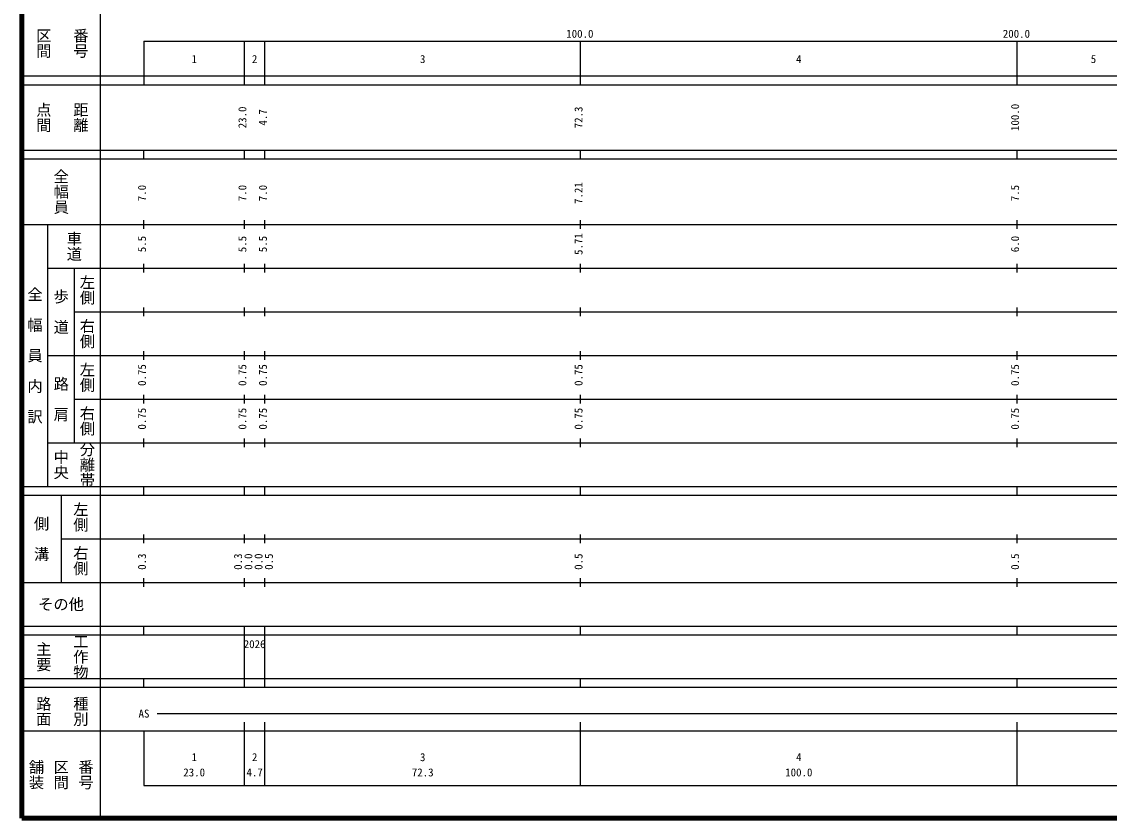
# Model space of a CAD drawing. Units: millimetres on the paper, enlarged 1000 times. Extents: x 40000 to 680000, y 20000 to 380000.
# Drawn here: x 40000 to 289113, y 20000 to 202409 of the extents above; entities that cross this region are included whole.
import ezdxf
from ezdxf.enums import TextEntityAlignment as Align

# ---------------------------------------------------------------- set-up
doc = ezdxf.new("R2010")
doc.units = ezdxf.units.MM
doc.header["$LTSCALE"] = 1000
doc.layers.add('M-TTL', color=2, linetype='Continuous', lineweight=140)
doc.layers.add('M-TTL-BAND', color=7, linetype='Continuous', lineweight=25)
doc.styles.add('@ＭＳ ゴシック', font='')
doc.styles.add('ＭＳ ゴシック', font='')
doc.styles.get('@ＭＳ ゴシック').set_extended_font_data('@MS Gothic')
doc.styles.get('ＭＳ ゴシック').set_extended_font_data('MS Gothic')

msp = doc.modelspace()

# ---------------------------------------------------------------- linework, layer by layer
at = {"layer": 'M-TTL'}
for p, q in [((40000, 380000), (40000, 20000)), ((40000, 20000), (680000, 20000))]:
    msp.add_line(p, q, dxfattribs=at)
at = {"layer": 'M-TTL-BAND'}
for p, q in [((58000, 370000), (58000, 20000)), ((68000, 198000), (579000, 198000)), ((68000, 198000), (68000, 188000)), ((91000, 188000), (91000, 198000)), ((95700, 188000), (95700, 198000)), ((168000, 188000), (168000, 198000)), ((268000, 188000), (268000, 198000)), ((40000, 190000), (579000, 190000)), ((40000, 188000), (579000, 188000)), ((40000, 173000), (579000, 173000)), ((68000, 171000), (68000, 173000)), ((91000, 171000), (91000, 173000)), ((95700, 171000), (95700, 173000)), ((168000, 171000), (168000, 173000)), ((268000, 171000), (268000, 173000)), ((40000, 171000), (579000, 171000)), ((68000, 155000), (68000, 157000)), ((91000, 155000), (91000, 157000)), ((95700, 155000), (95700, 157000)), ((168000, 155000), (168000, 157000)), ((268000, 155000), (268000, 157000)), ((40000, 156000), (579000, 156000)), ((46000, 96000), (46000, 156000)), ((68000, 145000), (68000, 147000)), ((91000, 145000), (91000, 147000)), ((95700, 145000), (95700, 147000)), ((168000, 145000), (168000, 147000)), ((268000, 145000), (268000, 147000)), ((46000, 146000), (579000, 146000)), ((52000, 146000), (52000, 106000)), ((52000, 136000), (579000, 136000)), ((68000, 135000), (68000, 137000)), ((91000, 135000), (91000, 137000)), ((95700, 135000), (95700, 137000)), ((168000, 135000), (168000, 137000)), ((268000, 135000), (268000, 137000)), ((46000, 126000), (579000, 126000)), ((68000, 125000), (68000, 127000)), ((91000, 125000), (91000, 127000)), ((95700, 125000), (95700, 127000)), ((168000, 125000), (168000, 127000)), ((268000, 125000), (268000, 127000)), ((52000, 116000), (579000, 116000)), ((68000, 115000), (68000, 117000)), ((91000, 115000), (91000, 117000)), ((95700, 115000), (95700, 117000)), ((168000, 115000), (168000, 117000)), ((268000, 115000), (268000, 117000)), ((46000, 106000), (579000, 106000)), ((68000, 105000), (68000, 107000)), ((91000, 105000), (91000, 107000)), ((95700, 105000), (95700, 107000)), ((168000, 105000), (168000, 107000)), ((268000, 105000), (268000, 107000)), ((40000, 96000), (579000, 96000)), ((68000, 94000), (68000, 96000)), ((91000, 94000), (91000, 96000)), ((95700, 94000), (95700, 96000)), ((168000, 94000), (168000, 96000)), ((268000, 94000), (268000, 96000)), ((40000, 94000), (579000, 94000)), ((49000, 94000), (49000, 74000)), ((68000, 83000), (68000, 85000)), ((91000, 83000), (91000, 85000)), ((95700, 83000), (95700, 85000)), ((168000, 83000), (168000, 85000)), ((268000, 83000), (268000, 85000)), ((49000, 84000), (579000, 84000)), ((68000, 73000), (68000, 75000)), ((91000, 73000), (91000, 75000)), ((95700, 73000), (95700, 75000)), ((168000, 73000), (168000, 75000)), ((268000, 73000), (268000, 75000)), ((40000, 74000), (579000, 74000)), ((40000, 64000), (579000, 64000)), ((68000, 62000), (68000, 64000)), ((91000, 62000), (91000, 64000)), ((95700, 62000), (95700, 64000)), ((168000, 62000), (168000, 64000)), ((268000, 62000), (268000, 64000)), ((40000, 62000), (579000, 62000)), ((91000, 52000), (91000, 62000)), ((95700, 52000), (95700, 62000)), ((40000, 52000), (579000, 52000)), ((40000, 50000), (579000, 50000)), ((68000, 50000), (68000, 52000)), ((91000, 50000), (91000, 52000)), ((95700, 50000), (95700, 52000)), ((168000, 50000), (168000, 52000)), ((268000, 50000), (268000, 52000)), ((71000, 44000), (565000, 44000)), ((40000, 40000), (579000, 40000)), ((68000, 40000), (68000, 27500)), ((91000, 27500), (91000, 42000)), ((95700, 27500), (95700, 42000)), ((168000, 27500), (168000, 42000)), ((268000, 27500), (268000, 42000)), ((68000, 27500), (579000, 27500))]:
    msp.add_line(p, q, dxfattribs=at)

# ---------------------------------------------------------------- texts
at = {"layer": 'M-TTL-BAND', "style": '@ＭＳ ゴシック'}
for s, p in [('区間', (45000, 197500)), ('番号', (53500, 197500)), ('点間', (45000, 180500)), ('距離', (53500, 180500)), ('全幅員', (49000, 163500)), ('車道', (52000, 151000)), ('左側', (55000, 141000)), ('全\u3000幅\u3000員\u3000内\u3000訳', (43000, 126000)), ('歩\u3000道', (49000, 136000)), ('右側', (55000, 131000)), ('左側', (55000, 121000)), ('路\u3000肩', (49000, 116000)), ('右側', (55000, 111000)), ('分離帯', (55000, 101000)), ('中央', (49000, 101000)), ('左側', (53500, 89000)), ('側\u3000溝', (44500, 84000)), ('右側', (53500, 79000)), ('主要', (45000, 57000)), ('工作物', (53500, 57000)), ('路面', (45000, 44500)), ('種別', (53500, 44500)), ('舗装', (43333, 30000)), ('区間', (49000, 30000)), ('番号', (54667, 30000))]:
    msp.add_text(s, height=2566, rotation=270, dxfattribs=at).set_placement(p, align=Align.MIDDLE_CENTER)
at = {"layer": 'M-TTL-BAND', "style": 'ＭＳ ゴシック'}
for s, p in [('100.0', (167844, 198195)), ('200.0', (267844, 198195)), ('1', (79500, 192405)), ('2', (93350, 192405)), ('3', (131850, 192405)), ('4', (218000, 192405)), ('5', (285500, 192405)), ('AS', (68000, 42500)), ('2', (93350, 32523)), ('3', (131850, 32523)), ('1', (79500, 32523)), ('4', (218000, 32523)), ('23.0', (79500, 29033)), ('4.7', (93350, 29033)), ('72.3', (131850, 29033)), ('100.0', (218000, 29033))]:
    msp.add_text(s, height=1833, dxfattribs=at).set_placement(p, align=Align.BOTTOM_CENTER)
for s, p in [('23.0', (92000, 180500)), ('4.7', (96700, 180500)), ('72.3', (169000, 180500)), ('100.0', (269000, 180500)), ('7.0', (69000, 163174)), ('7.0', (92000, 163174)), ('7.0', (96700, 163174)), ('7.21', (169000, 163174)), ('7.5', (269000, 163174)), ('5.5', (69000, 151500)), ('5.5', (92000, 151500)), ('5.5', (96700, 151500)), ('5.71', (169000, 151500)), ('6.0', (269000, 151500)), ('0.75', (69000, 121500)), ('0.75', (92000, 121500)), ('0.75', (96700, 121500)), ('0.75', (169000, 121500)), ('0.75', (269000, 121500)), ('0.75', (69000, 111500)), ('0.75', (92000, 111500)), ('0.75', (96700, 111500)), ('0.75', (169000, 111500)), ('0.75', (269000, 111500)), ('0.3', (69000, 78764)), ('0.3', (91000, 78764)), ('0.0', (93370, 78764)), ('0.0', (95700, 78764)), ('0.5', (98070, 78764)), ('0.5', (169000, 78764)), ('0.5', (269000, 78764))]:
    msp.add_text(s, height=1833, rotation=90, dxfattribs=at).set_placement(p, align=Align.BOTTOM_CENTER)
msp.add_text('その他', height=2566, dxfattribs=at).set_placement((49000, 69000), align=Align.MIDDLE_CENTER)
msp.add_text('2026', height=1833, dxfattribs=at).set_placement((90850, 58405), align=Align.BOTTOM_LEFT)

doc.saveas('drawing.dxf')
